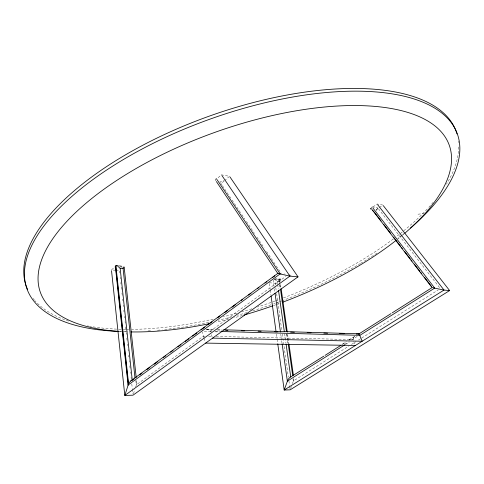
<?xml version="1.0" encoding="UTF-8"?>
<svg xmlns="http://www.w3.org/2000/svg" width="484" height="484" viewBox="0 0 484 484"><rect width="100%" height="100%" fill="white"/><g stroke="black" fill="none" stroke-linecap="round" stroke-linejoin="round"><path stroke-width="0.36" stroke-dasharray="2.42 1.81" d="M293.824 378.585L293.304 380.999L348.934 346.042M204.889 336.229L203.383 336.199L136.294 384.853L136.542 380.521M133.457 393.794L134.794 389.644M135.689 386.879L136.355 384.804M290.642 388.458L291.386 386.413M292.378 383.685L293.371 380.962M376.141 210.601L377.774 207.92L440.343 288.597M279.728 283.842L279.413 281.603C281.603 278.475 275.94 279.431 274.355 279.201M118.761 265.873L115.882 265.625L115.373 266.527L117.576 266.714M371.706 209.245L370.26 208.985L372.014 206.868L377.774 207.92L376.026 210.02L378.185 208.447M116.571 265.492L111.447 269.921L115.125 270.217M215.973 180.919A3.588 1.694 -19.4 0 1 216.614 179.001L221.454 174.821L229.561 176.339L224.727 180.478M224.165 180.962L222.483 182.401L219.917 181.942A3.636 2.184 -34.2 0 0 222.265 181.524A3.394 2.039 -34.2 0 0 223.747 180.502M370.26 208.985L371.887 207.793M269.243 282.759L275.166 283.243L280.908 279.074L274.991 278.566M379.353 207.606L382.263 205.488M206.39 329.301L209.136 329.864L210.286 331.189L285.772 276.443M342.006 344.42L345.818 342.006M348.994 339.992L354.711 336.368C351.578 338.08 353.883 341.904 354.941 344.142M342.823 344.124L346.635 341.71M349.176 340.101L354.887 336.483M344.523 344.433L348.347 342.013M351.535 340.004L357.271 336.374M345.516 344.408L349.345 341.988M351.487 344.439L355.958 341.631M358.511 340.022L361.064 338.419M361.705 338.02L438.341 289.856M280.908 279.074L278.978 279.716L274.537 279.335M417.994 214.188L423.833 213.619M279.425 279.637L278.978 279.716L279.601 284.132M115.724 267.144L115.561 265.643L117.509 266.152M208.652 336.313L212.416 336.398M216.179 336.483L353.175 339.574M204.242 331.546L211.042 331.734M214.823 331.83L219.355 331.957M210.286 331.189L211.798 331.231M215.574 331.334L220.105 331.461M207.013 329.301L213.813 329.501M217.588 329.61L222.12 329.743M205.99 329.695L213.541 329.919M217.322 330.027L221.853 330.161M115.858 270.278L119.536 270.58L119.778 272.831M274.7 279.407L277.259 281.422L279.413 281.603M119.481 265.934L123.081 266.242M115.561 265.643L118.489 265.891M119.221 265.952L123.608 266.327M120.522 266.962L122.73 267.15M284.441 273.92L285.094 274.023M382.844 205.065L377.103 203.988L372.432 207.4L372.014 206.868L371.658 208.652M288.912 274.833L291.011 275.299M136.131 380.569L136.706 382.021M220.758 183.194L222.023 185.076M222.44 185.699L231.697 199.499M232.12 200.122L241.371 213.922M241.794 214.545L244.741 218.937M246.423 221.442L254.415 233.361M256.937 237.118L264.089 247.778M266.617 251.541L275.868 265.341M276.291 265.964L281.337 273.49M216.614 179.001L216.203 178.378A3.388 2.045 -34.1 0 0 215.628 180.036L215.67 180.332A3.618 2.184 -34.1 0 0 215.918 180.834M211.429 334.662L212.113 336.743M203.831 337.578L202.112 332.018M204.054 338.268L205.18 341.722M279.903 280L280.115 281.488M280.538 284.465L280.956 287.442M287.593 334.305L288.966 343.979M279.837 284.586L280.363 288.313M286.8 333.803L288.168 343.495M279.71 284.876L280.127 287.859M286.661 334.057L287.508 340.016M287.611 340.76L288.034 343.743M292.989 378.766L293.304 380.999M277.259 281.422L277.574 283.666M277.683 284.411L278.312 288.9M284.64 333.742L286.008 343.465M275.166 283.243L275.378 284.731M275.795 287.714L276.219 290.696M276.636 293.673L281.767 330.197M282.293 333.924L288.367 377.151M288.894 380.878L289.517 385.349M289.626 386.093L290.043 389.075M273.151 279.903L274.301 288.095M274.404 288.839L274.93 292.56M280.774 334.25L281.609 340.204M281.712 340.948L282.13 343.924M269.346 283.503L270.175 289.462M270.284 290.206L271.01 295.421M276.406 334.16L277.029 338.625M277.132 339.369L277.647 343.096M135.804 380.357L136.294 384.853M120.268 277.332L120.425 278.832M120.837 282.589L120.994 284.09M121.321 287.091L121.563 289.341M121.968 293.098L122.216 295.349M122.621 299.1L122.785 300.6M123.269 305.108L123.432 306.608M123.837 310.359L124.001 311.859M124.485 316.367L124.648 317.867M125.053 321.618L125.217 323.118M125.622 326.875L125.864 329.126M126.27 332.877L126.433 334.377M126.838 338.135L127.086 340.385M127.492 344.136L127.655 345.643M128.06 349.394L128.218 350.894M128.708 355.395L128.871 356.902M129.276 360.653L129.44 362.153M129.845 365.904L130.087 368.161M130.492 371.912L130.656 373.412M131.061 377.163L131.303 379.42M131.793 383.921L132.277 388.422M132.362 389.172L132.846 393.68M115.882 265.625L116.045 267.126M403.692 233.675A228.708 97.671 -19.8 0 1 402.525 234.613M401.938 235.085A228.708 97.671 -19.8 0 1 397.769 238.346M377.006 253.114A228.708 97.671 -19.8 0 1 361.094 263.084M360.465 263.459A228.708 97.671 -19.8 0 1 282.214 300.691M281.513 300.951A228.708 97.671 -19.8 0 1 279.413 301.732M278.711 301.992A228.708 97.671 -19.8 0 1 275.904 303.014M275.196 303.268A228.708 97.671 -19.8 0 1 273.787 303.777M270.961 304.775A228.708 97.671 -19.8 0 1 251.795 311.091M246.792 312.603A228.708 97.671 -19.8 0 1 237.493 315.284M231.782 316.832A228.708 97.671 -19.8 0 1 218.175 320.239M208.786 322.35A228.708 97.671 -19.8 0 1 162.842 329.731M159.908 330.021A228.708 97.671 -19.8 0 1 156.253 330.348M150.445 330.796A228.708 97.671 -19.8 0 1 147.572 330.983M125.622 331.552A228.708 97.671 -19.8 0 1 122.579 331.498M121.817 331.486A228.708 97.671 -19.8 0 1 119.554 331.419M404.17 233.772A217.274 91.415 -19.8 0 1 403.063 234.716M402.5 235.188A217.274 91.415 -19.8 0 1 397.945 238.921M279.111 303.541A217.274 91.415 -19.8 0 1 276.328 304.557M275.626 304.811A217.274 91.415 -19.8 0 1 273.527 305.561M242.478 315.483A217.274 91.415 -19.8 0 1 233.881 317.843M228.738 319.18A217.274 91.415 -19.8 0 1 216.275 322.162M127.231 331.83A217.274 91.415 -19.8 0 1 124.261 331.721M121.321 331.576A217.274 91.415 -19.8 0 1 119.137 331.443M458.457 141.171A228.46 98.119 -19.8 0 1 458.602 142.647M458.759 146.973A228.46 98.119 -19.8 0 1 446.484 184.168M433.21 202.306A228.46 98.119 -19.8 0 1 427.717 208.483M427.197 209.04A228.46 98.119 -19.8 0 1 402.797 231.576M402.216 232.048A228.46 98.119 -19.8 0 1 399.869 233.929M399.276 234.395A228.46 98.119 -19.8 0 1 396.287 236.724M393.335 238.963A228.46 98.119 -19.8 0 1 282.874 298.126M277.973 299.953A228.46 98.119 -19.8 0 1 275.868 300.721M275.166 300.975A228.46 98.119 -19.8 0 1 271.645 302.24M270.943 302.488A228.46 98.119 -19.8 0 1 257.476 307.025M251.789 308.822A228.46 98.119 -19.8 0 1 241.794 311.811M236.791 313.227A228.46 98.119 -19.8 0 1 223.209 316.784M213.202 319.15A228.46 98.119 -19.8 0 1 131.708 329.362M128.726 329.374A228.46 98.119 -19.8 0 1 126.505 329.368M125.737 329.362A228.46 98.119 -19.8 0 1 121.932 329.295M121.175 329.277A228.46 98.119 -19.8 0 1 117.406 329.15M116.656 329.12A228.46 98.119 -19.8 0 1 89.613 326.283M88.917 326.162A228.46 98.119 -19.8 0 1 87.41 325.883M68.607 321.11A228.46 98.119 -19.8 0 1 36.494 302.385M35.991 301.865A228.46 98.119 -19.8 0 1 35.023 300.806M34.527 300.231A228.46 98.119 -19.8 0 1 32.192 297.291"/><path stroke-width="0.73" d="M356.321 334.075L359.201 334.039L362.183 341.238L212.567 338.128M128.163 385.004L124.812 395.458L133.009 395.18L298.023 276.854L229.985 176.963M287.417 381.108L284.187 390.025L290.146 389.82L449.618 290.569L383.31 205.658M278.082 273.194L130.759 380.95L129.228 382.693L128.097 385.052L280.169 273.865L217.038 179.631M124.043 266.932L123.087 268.547L135.012 377.986M344.874 344.814L287.351 381.15L288.355 379.135L289.91 377.417L323.772 356.188M134.098 378.954L132.277 380.297L120.141 268.299L117.963 266.412M139.58 374.943L142.018 373.158M146.888 369.588L149.931 367.356M154.19 364.234L157.844 361.554M163.32 357.543L165.758 355.758M170.628 352.189L173.06 350.404M177.93 346.834L180.98 344.602M185.239 341.48L188.893 338.8M192.541 336.126L196.806 333.004M201.066 329.876L204.72 327.202M208.374 324.522L212.022 321.848M217.504 317.831L219.942 316.046M224.812 312.476L227.855 310.25M232.114 307.122L235.768 304.448M241.244 300.431L242.466 299.542M248.552 295.077L250.984 293.292M257.682 288.385L258.904 287.496M264.99 283.031L266.817 281.694M272.292 277.677L274.731 275.892M130.759 380.95L131.92 380.339M325.042 355.383L340.918 345.328M358.59 334.141L390.999 313.614M392.27 312.809L431.674 287.859M372.892 207.999L434.699 288.083L359.878 335.339L220.861 331.486M205.627 343.108L355.45 345.449M223.632 329.792L358.862 333.785M225.629 330.269L227.897 330.336M241.498 330.729L244.517 330.82M258.117 331.213L261.136 331.304M274.737 331.697L277.755 331.788M290.6 332.157L294.375 332.272M307.219 332.641L310.994 332.756M323.838 333.125L327.614 333.234M339.701 333.591L344.239 333.718M120.141 268.299L123.087 268.547M298.023 276.854L289.91 276.116L280.079 273.932M449.618 290.569L444.003 290.061L434.62 288.131M434.699 288.083L431.964 287.478L371.972 209.487M280.169 273.865L277.701 273.254L216.39 181.542M373.261 211.048L372.517 210.304M377.562 204.581L444.003 290.061L284.187 390.025L277.755 343.84M374.156 211.98L381.083 220.964M383.848 224.558L390.769 233.542M393.54 237.136L400.462 246.12M401.387 247.324L402.313 248.522M404.618 251.517L410.154 258.704M411.079 259.902L412.005 261.1M414.31 264.095L419.846 271.282M420.771 272.48L421.691 273.678M424.462 277.272L431.383 286.256M221.878 175.444L289.91 276.116L124.812 395.458L111.526 270.671M281.168 288.93L287.278 332.072M289.069 344.723L293.389 375.221M280.466 289.057L286.48 331.564M288.276 344.245L292.705 375.566M278.524 290.394L284.32 331.504M286.117 344.209L290.751 377.096M275.033 293.304L280.46 332.012M282.13 343.924L287.351 381.15M271.113 296.166L276.092 331.921M124.176 267.283L136.216 377.526M116.045 267.126L128.587 383.836L128.097 385.052L115.452 267.277M115.724 267.144L128.32 384.441M118.411 331.395A217.274 91.415 -19.8 0 1 82.401 206.347A217.274 91.415 -19.8 0 1 374.314 106.341A217.274 91.415 -19.8 0 1 404.721 233.306M396.196 240.312A217.274 91.415 -19.8 0 1 282.589 302.252M272.831 305.809A217.274 91.415 -19.8 0 1 243.894 315.078M209.705 323.59A217.274 91.415 -19.8 0 1 130.982 331.921M118.048 331.365A228.708 97.671 -19.8 0 1 66.647 201.126A228.708 97.671 -19.8 0 1 375.614 91.912A228.708 97.671 -19.8 0 1 410.511 227.982M27.679 289.65A228.46 98.119 -19.8 0 1 206.868 117.001A228.46 98.119 -19.8 0 1 456.999 133.929"/></g></svg>
